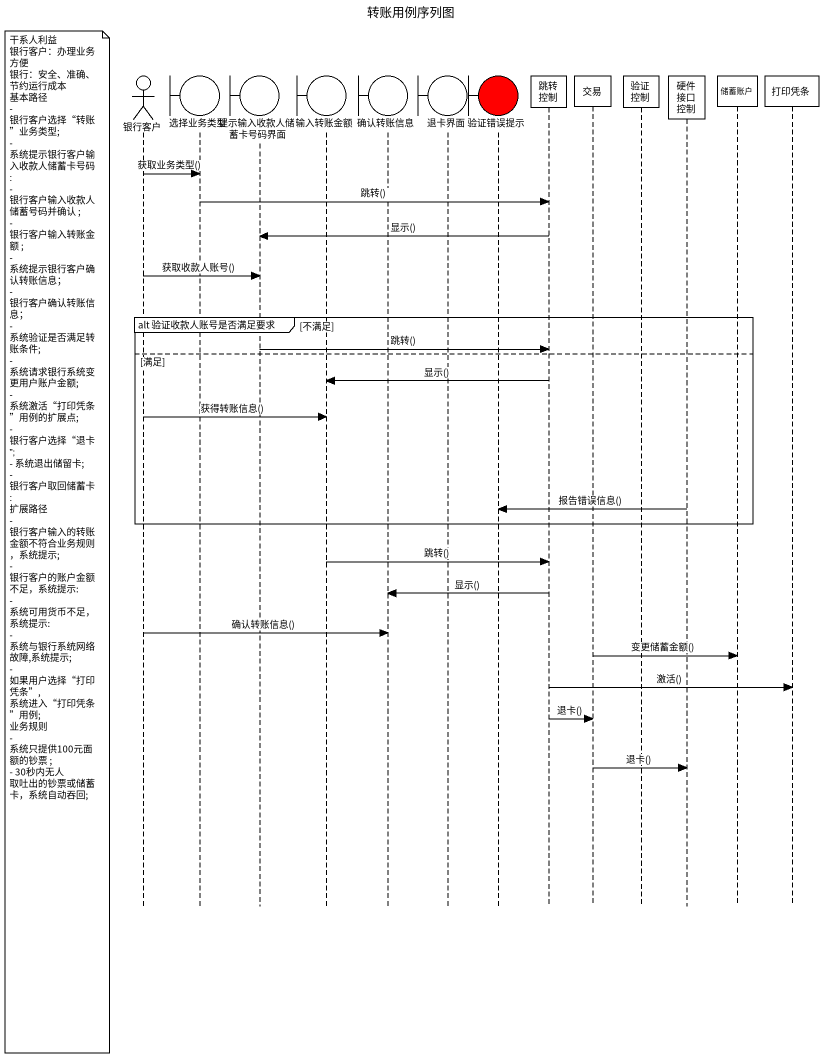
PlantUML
@startuml
title 转账用例序列图
hide footbox
actor 银行客户
boundary 选择业务类型
boundary 提示输入收款人储蓄卡号码界面
boundary 输入转账金额
boundary 确认转账信息
boundary 退卡界面
boundary 验证错误提示 #FF0000
participant 跳转控制
participant 交易
participant 验证控制
participant 硬件接口控制
participant 储蓄账户
participant 打印凭条

银行客户 -> 选择业务类型 : 获取业务类型()
选择业务类型 -> 跳转控制 : 跳转()
跳转控制 -> 提示输入收款人储蓄卡号码界面 : 显示()
银行客户 -> 提示输入收款人储蓄卡号码界面 : 获取收款人账号()
group alt 验证收款人账号是否满足要求 [不满足]
  提示输入收款人储蓄卡号码界面 -> 跳转控制 : 跳转()
else 满足
  跳转控制 -> 输入转账金额 : 显示()
  银行客户 -> 输入转账金额 : 获得转账信息()
  硬件接口控制 -> 验证错误提示 : 报告错误信息()
end
note left of 银行客户
  干系人利益
  银行客户：办理业务方便
  银行：安全、准确、节约运行成本
  基本路径
  - 银行客户选择“转账”业务类型;
  - 系统提示银行客户输入收款人储蓄卡号码:
  - 银行客户输入收款人储蓄号码并确认 ;
  - 银行客户输入转账金额 ;
  - 系统提示银行客户确认转账信息；
  - 银行客户确认转账信息；
  - 系统验证是否满足转账条件;
  - 系统请求银行系统变更用户账户金额;
  - 系统激活“打印凭条”用例的扩展点;
  - 银行客户选择“退卡”;
  - 系统退出储留卡;
  - 银行客户取回储蓄卡:
  扩展路径
  - 银行客户输入的转账金额不符合业务规则，系统提示;
  - 银行客户的账户金额不足，系统提示:
  - 系统可用货币不足，系统提示:
  - 系统与银行系统网络故障,系统提示;
  - 如果用户选择“打印凭条”,系统进入“打印凭条”用例;
  业务规则
  - 系统只提供100元面额的钞票 ;
  - 30秒内无人 取吐出的钞票或储蓄卡，系统自动吞回;
end note
输入转账金额 -> 跳转控制 : 跳转()
跳转控制 -> 确认转账信息 : 显示()
银行客户 -> 确认转账信息 : 确认转账信息()
交易 -> 储蓄账户 : 变更储蓄金额()
跳转控制 -> 打印凭条 : 激活()
跳转控制 -> 交易 : 退卡()
交易 -> 硬件接口控制 : 退卡()
@enduml
